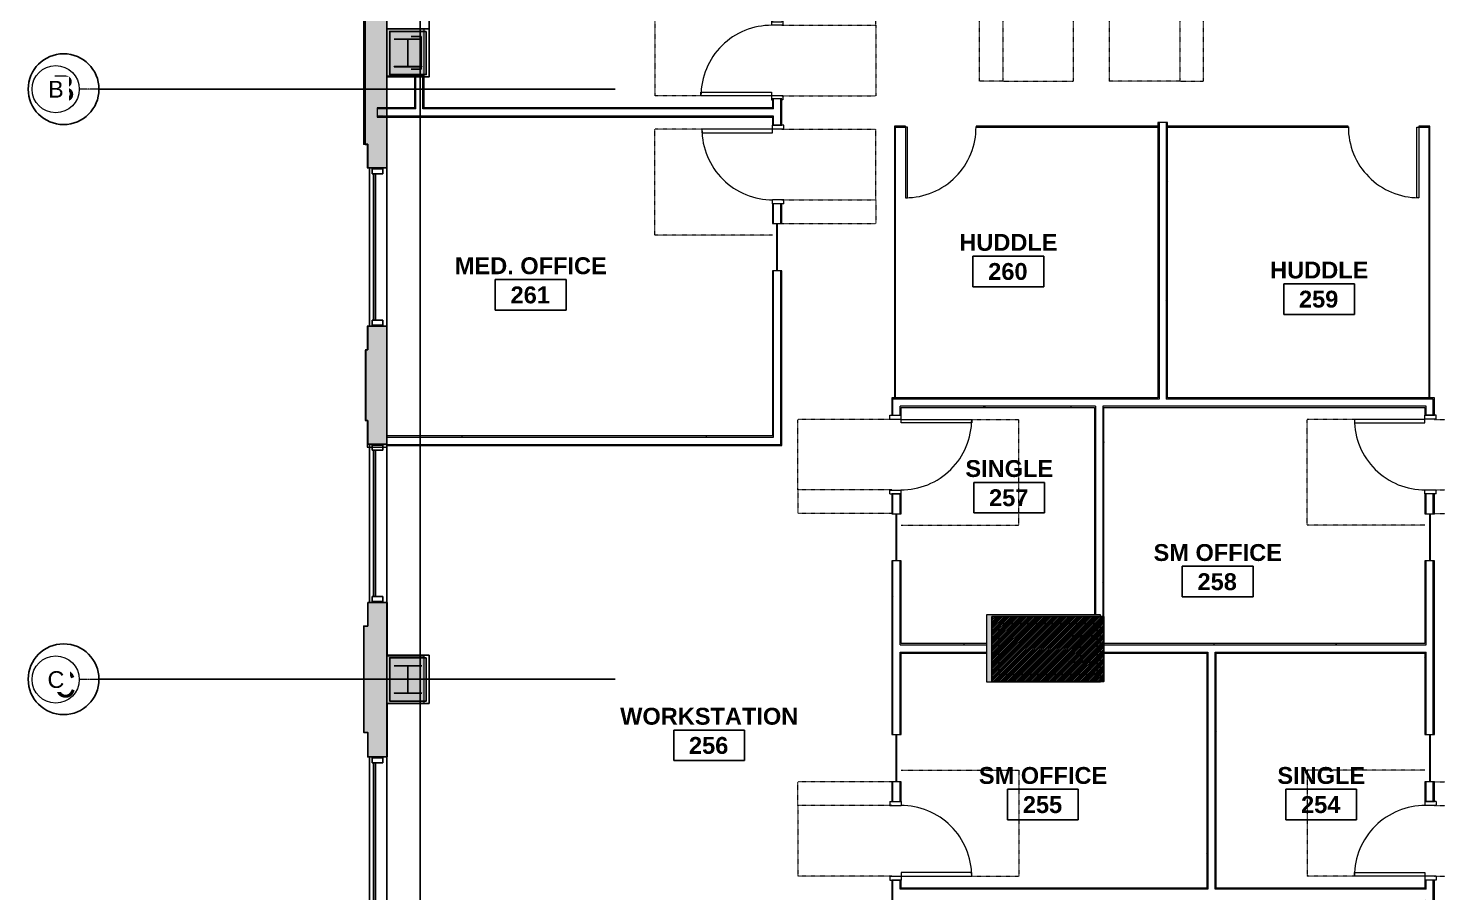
# Model space of a CAD drawing. Header units: inches. Extents: x 25329 to 28023, y 11893 to 13703.
# Drawn here: x 25329 to 26046, y 12864 to 13303 of the extents above; entities that cross this region are included whole.
import ezdxf

# ---------------------------------------------------------------- set-up
doc = ezdxf.new("R2010")
doc.units = ezdxf.units.IN
doc.header["$MEASUREMENT"] = 0
for name, pattern in [('Dash', [0.25, 0.125, -0.125]), ('Grid Line 1_2_', [0.875, 0.5, -0.125, 0.125, -0.125]), ('L1$0$Plaza America BA02$0$CENTER2', [1.125, 0.75, -0.125, 0.125, -0.125]), ('L1$0$Plaza America BA02$0$DASHDOT', [1, 0.5, -0.25, 0, -0.25]), ('L1$0$SAG 02ATL Ste230PHII$0$CENTER2', [1.125, 0.75, -0.125, 0.125, -0.125])]:
    doc.linetypes.add(name, pattern=pattern)
for name, color, linetype, lineweight in [('A-AREA-IDEN', 2, 'Continuous', 9), ('A-DOOR', 31, 'Continuous', 13), ('A-DOOR-FRAM', 31, 'Continuous', 20), ('A-GENM', 13, 'Continuous', 13), ('A-GLAZ', 151, 'Continuous', 13), ('A-WALL', 113, 'Continuous', 13), ('A-WALL-PATT', 111, 'Continuous', 13), ('I-WALL', 2, 'Continuous', 13), ('Plaza America_Tower 1_2nd Floor -REVIT_dwg', 8, 'Continuous', 9), ('S-COLS', 52, 'Continuous', 13), ('S-GRID', 1, 'Continuous', 9), ('S-GRID-IDEN', 1, 'Continuous', 9)]:
    doc.layers.add(name, color=color, linetype=linetype, lineweight=lineweight)
for name, color, linetype in [('L1$0$A-Cols-Extr', 3, 'Continuous'), ('L1$0$A-Glaz', 92, 'Continuous'), ('L1$0$A-Wall-Extr', 7, 'Continuous'), ('L1$0$Plaza America BA02$0$14', 5, 'L1$0$Plaza America BA02$0$DASHDOT'), ('L1$0$Plaza America BA02$0$A-Column grid', 252, 'L1$0$Plaza America BA02$0$CENTER2'), ('L1$0$SAG 02ATL Ste230PHII$0$A-Column grid', 252, 'L1$0$SAG 02ATL Ste230PHII$0$CENTER2'), ('L1$0$SCOPE', 7, 'Continuous')]:
    doc.layers.add(name, color=color, linetype=linetype)
doc.styles.add('L1$0$Plaza America BA02$0$MONOTXT', font='MONOTXT', dxfattribs={"height": 0.2})
doc.styles.add('Swis721 Lt BT', font='swissl.ttf', dxfattribs={"height": 8.514638})
doc.styles.add('Swis721 Lt BT_B', font='', dxfattribs={"height": 8.583975})
doc.styles.get('Swis721 Lt BT_B').set_extended_font_data('Swis721 Lt BT', bold=True)
pattern_1 = [(0, (0, 0), (30.72, 7.68), [1.267, -21.773, 1.267, -21.773, -122.88]), (0, (0, 0), (30.72, 7.68), [-46.08, 1.267, -44.813, 1.267, -21.773, -53.76]), (0, (0, 0), (30.72, 7.68), [-115.2, 1.267, -14.093, 1.267, -37.133]), (120, (11.52, 3.84), (-22.0110751, 22.7643004), [1.267, -21.773, 1.267, -21.773, -122.88]), (120, (11.52, 3.84), (-22.0110751, 22.7643004), [-46.08, 1.267, -44.813, 1.267, -21.773, -53.76]), (120, (11.52, 3.84), (-22.0110751, 22.7643004), [-115.2, 1.267, -14.093, 1.267, -37.133]), (240, (15.36, 19.2), (-8.7089249, -30.4443004), [1.267, -21.773, 1.267, -21.773, -122.88]), (240, (15.36, 19.2), (-8.7089249, -30.4443004), [-46.08, 1.267, -44.813, 1.267, -21.773, -53.76]), (240, (15.36, 19.2), (-8.7089249, -30.4443004), [-115.2, 1.267, -14.093, 1.267, -37.133])]

# ---------------------------------------------------------------- blocks, each defined once
blk = doc.blocks.new('L1')
at = {"layer": 'L1$0$SCOPE', "linetype": 'Continuous'}
h = blk.add_hatch(dxfattribs=at)
h.set_pattern_fill('ANSI31', color=256, scale=5, style=0)
h.set_pattern_definition([(45, (11424.988, 2490.9853), (-0.441941738, 0.441941738), [])])
h.paths.add_polyline_path([(25819.05, 13004.07), (25876.04, 13004.07), (25876.04, 12971.1), (25819.05, 12971.1)])
at = {"layer": 'L1$0$A-Cols-Extr'}
for p, q in [((25523.66, 13298.92), (25528.8, 13298.92)), ((25528.8, 13298.92), (25528.8, 13282.42)), ((25528.8, 13282.42), (25523.66, 13282.42))]:
    blk.add_line(p, q, dxfattribs=at)
for points in [[(25532.8, 13302.92), (25532.8, 13278.42), (25511.32, 13278.42), (25511.32, 13302.92)], [(25531.31, 13301.57), (25531.31, 13279.57), (25512.81, 13279.57), (25512.81, 13301.57)], [(25529.06, 13283.57), (25529.06, 13283.67), (25515.07, 13283.67), (25515.07, 13283.57)], [(25532.81, 12984.42), (25532.81, 12959.92), (25511.32, 12959.92), (25511.32, 12984.42)], [(25531.32, 12983.07), (25531.32, 12961.07), (25512.82, 12961.07), (25512.82, 12983.07)], [(25529.07, 12965.07), (25529.07, 12965.17), (25515.07, 12965.17), (25515.07, 12965.07)]]:
    blk.add_lwpolyline(points, close=True, dxfattribs=at)
for points in [[(25529.06, 13297.57), (25515.06, 13297.57)], [(25522.06, 13283.67), (25522.06, 13297.67)], [(25529.07, 12979.07), (25515.07, 12979.07)], [(25522.07, 12965.17), (25522.07, 12979.17)]]:
    blk.add_lwpolyline(points, dxfattribs=at)
at = {"layer": 'L1$0$A-Glaz'}
for p, q in [((25511.32, 13232.17), (25501.57, 13232.17)), ((25502.57, 13151.67), (25502.57, 13232.17)), ((25503.82, 13229.17), (25503.82, 13231.67)), ((25509.32, 13231.67), (25503.82, 13231.67)), ((25509.32, 13229.17), (25503.82, 13229.17)), ((25504.57, 13154.67), (25504.57, 13229.17)), ((25505.57, 13154.67), (25505.57, 13229.17)), ((25509.32, 13229.17), (25509.32, 13231.67)), ((25511.32, 13151.67), (25511.32, 13232.17)), ((25501.58, 13151.67), (25511.32, 13151.67)), ((25503.82, 13152.17), (25503.82, 13154.67)), ((25509.32, 13154.67), (25503.82, 13154.67)), ((25509.32, 13152.17), (25503.82, 13152.17)), ((25509.32, 13152.17), (25509.32, 13154.67)), ((25501.58, 13091.67), (25511.32, 13091.67)), ((25502.57, 13011.17), (25502.57, 13091.17)), ((25509.32, 13091.17), (25503.82, 13091.17)), ((25503.82, 13088.67), (25503.82, 13091.17)), ((25509.32, 13088.67), (25509.32, 13091.17)), ((25511.32, 13011.17), (25511.32, 13091.67)), ((25509.32, 13088.67), (25503.82, 13088.67)), ((25504.57, 13014.17), (25504.57, 13088.67)), ((25505.57, 13014.17), (25505.57, 13088.67)), ((25509.32, 13014.17), (25503.82, 13014.17)), ((25503.82, 13011.67), (25503.82, 13014.17)), ((25509.32, 13011.67), (25509.32, 13014.17)), ((25501.57, 13011.17), (25511.4, 13011.17)), ((25509.32, 13011.67), (25503.82, 13011.67)), ((25501.57, 12932.67), (25511.32, 12932.67)), ((25502.57, 12853.17), (25502.57, 12932.67)), ((25509.32, 12932.17), (25503.82, 12932.17)), ((25503.82, 12929.67), (25503.82, 12932.17)), ((25509.32, 12929.67), (25503.82, 12929.67)), ((25504.57, 12856.17), (25504.57, 12929.67)), ((25505.57, 12856.17), (25505.57, 12929.67)), ((25509.32, 12929.67), (25509.32, 12932.17)), ((25511.32, 12853.17), (25511.32, 12932.67))]:
    blk.add_line(p, q, dxfattribs=at)
at = {"layer": 'L1$0$A-Wall-Extr'}
for p, q in [((25511.32, 13232.17), (25511.32, 13349.17)), ((25499.57, 13244.17), (25499.57, 13337.17)), ((25499.57, 13244.17), (25501.57, 13244.17)), ((25501.57, 13232.17), (25501.57, 13244.17)), ((25501.57, 13244.17), (25501.57, 13244.17)), ((25501.58, 13151.67), (25501.58, 13139.67)), ((25511.32, 13151.67), (25511.32, 13091.67)), ((25500.58, 13103.67), (25500.58, 13139.67)), ((25500.58, 13139.67), (25501.58, 13139.67)), ((25511.31, 13112.54), (25511.31, 13113.17)), ((25511.31, 13113.17), (25511.31, 13113.17)), ((25500.58, 13103.67), (25501.58, 13103.67)), ((25501.58, 13103.67), (25501.58, 13091.67)), ((25501.57, 13011.17), (25501.57, 12999.17)), ((25511.32, 12932.67), (25511.32, 13011.17)), ((25501.57, 12999.17), (25499.57, 12999.17)), ((25499.57, 12999.17), (25499.57, 12945.17)), ((25501.57, 12945.17), (25499.57, 12945.17)), ((25501.57, 12932.67), (25501.57, 12945.17))]:
    blk.add_line(p, q, dxfattribs=at)
at = {"layer": 'L1$0$A-Wall-Extr', "linetype": 'Continuous', "flags": 128}
for points in [[(25501.57, 13349.17), (25511.32, 13349.17), (25511.32, 13312.42), (25532.8, 13312.42), (25532.8, 13278.42), (25511.32, 13278.42), (25511.32, 13232.17), (25501.57, 13232.17), (25501.57, 13244.17), (25499.57, 13244.17), (25499.57, 13337.17), (25501.57, 13337.17)], [(25501.58, 13151.67), (25501.58, 13139.67), (25500.58, 13139.67), (25500.58, 13103.67), (25501.58, 13103.67), (25501.58, 13091.67), (25511.32, 13091.67), (25511.32, 13151.67)], [(25501.57, 13011.17), (25511.32, 13011.17), (25511.32, 12984.42), (25532.81, 12984.42), (25532.81, 12959.92), (25511.32, 12959.92), (25511.32, 12932.67), (25501.57, 12932.67), (25501.57, 12945.17), (25499.57, 12945.17), (25499.57, 12999.17), (25501.57, 12999.17)]]:
    blk.add_lwpolyline(points, close=True, dxfattribs=at)
at = {"layer": 'L1$0$Plaza America BA02$0$14', "linetype": 'Continuous'}
for centre in [(25346.9, 13272.17), (25346.9, 12972.17)]:
    blk.add_ellipse(centre, major_axis=(18, 0), ratio=0.99964, start_param=0, end_param=6.283175, dxfattribs=at)
at = {"layer": 'L1$0$Plaza America BA02$0$A-Column grid'}
for p, q in [((25528.23, 13666.96), (25528.23, 12048.88)), ((25364.9, 13272.17), (25627.43, 13272.17)), ((25364.9, 12972.17), (25627.43, 12972.17))]:
    blk.add_line(p, q, dxfattribs=at)
at = {"layer": 'L1$0$SAG 02ATL Ste230PHII$0$A-Column grid', "linetype": 'Continuous'}
for p, q in [((25528.23, 13666.96), (25528.23, 12048.88)), ((25364.9, 13272.17), (25627.43, 13272.17)), ((25364.9, 12972.17), (25627.43, 12972.17))]:
    blk.add_line(p, q, dxfattribs=at)
at = {"layer": 'L1$0$SCOPE'}
for p, q in [((25819.05, 12971.1), (25819.06, 13004.07)), ((25819.05, 13004.07), (25876.04, 13004.07)), ((25822.55, 12974.59), (25822.55, 13000.57)), ((25822.55, 13000.57), (25872.54, 13000.57)), ((25872.54, 13000.57), (25872.54, 12974.59)), ((25876.04, 13004.07), (25876.04, 12971.1)), ((25857.86, 12994.27), (25870.23, 12994.27)), ((25864.04, 12994.27), (25864.04, 12980.9)), ((25857.86, 12980.9), (25870.23, 12980.9)), ((25876.04, 12971.1), (25819.05, 12971.1)), ((25872.54, 12974.59), (25822.55, 12974.59))]:
    blk.add_line(p, q, dxfattribs=at)
at = {"layer": 'L1$0$SCOPE', "linetype": 'Continuous'}
blk.add_lwpolyline([(25819.05, 13004.07), (25876.04, 13004.07), (25876.04, 12971.1), (25819.05, 12971.1)], close=True, dxfattribs=at)
at = {"layer": 'L1$0$Plaza America BA02$0$14', "linetype": 'Continuous', "style": 'L1$0$Plaza America BA02$0$MONOTXT', "width": 1.000361}
for s, p in [('B', (25340.86, 13265.79)), ('C', (25341.74, 12962.97))]:
    blk.add_text(s, height=13.49, dxfattribs=at).set_placement(p)
blk = doc.blocks.new('Single Flush - OTJ_SOLIDFLUSH_ALUM-4900275-FIRST FLOOR CONSTRUCTION')
at = {"layer": 'A-DOOR', "lineweight": 20}
for p, q in [((16.16, -2.44), (17.91, -2.44)), ((16.16, -38.25), (16.16, -2.44)), ((17.91, -2.44), (17.91, -38.25)), ((17.91, -38.25), (16.16, -38.25))]:
    blk.add_line(p, q, dxfattribs=at)
at = {"layer": 'A-DOOR', "lineweight": 9}
blk.add_arc((17.91, -2.44), 35.81, 179.5, 270, dxfattribs=at)
at = {"layer": 'A-DOOR-FRAM'}
for p, q in [((-20, 3.31), (-20, -2.44)), ((-20, 3.31), (-18, 3.31)), ((-18, 3.31), (-18, -2.44)), ((18, 3.31), (18, -2.44)), ((18, 3.31), (20, 3.31)), ((20, 3.31), (20, -2.44)), ((-20, -2.44), (-18, -2.44)), ((18, -2.44), (20, -2.44))]:
    blk.add_line(p, q, dxfattribs=at)
at = {"layer": 'A-GENM', "linetype": 'Dash', "lineweight": 9}
for p, q in [((-17.91, 50.25), (-29.91, 50.25)), ((-29.91, 2.44), (-29.91, 50.25)), ((-17.91, 50.25), (17.91, 50.25)), ((-17.91, 2.44), (-17.91, 50.25)), ((17.91, 2.44), (17.91, 50.25)), ((17.87, 2.44), (17.91, 2.44)), ((-35.91, -2.44), (-35.91, -62.25)), ((17.87, -2.44), (17.91, -2.44)), ((17.91, -2.44), (17.91, -62.25)), ((-35.91, -62.25), (17.91, -62.25))]:
    blk.add_line(p, q, dxfattribs=at)
blk = doc.blocks.new('Single Flush - OTJ_SOLIDFLUSH_ALUM-4900816-FIRST FLOOR CONSTRUCTION')
at = {"layer": 'A-DOOR', "lineweight": 20}
for p, q in [((16.16, 38.25), (16.16, 2.44)), ((17.91, 38.25), (16.16, 38.25)), ((17.91, 2.44), (17.91, 38.25)), ((16.16, 2.44), (17.91, 2.44))]:
    blk.add_line(p, q, dxfattribs=at)
at = {"layer": 'A-DOOR', "lineweight": 9}
blk.add_arc((17.91, 2.44), 35.81, 90, 180.5, dxfattribs=at)
at = {"layer": 'A-DOOR-FRAM'}
for p, q in [((-20, -3.31), (-20, 2.44)), ((-20, 2.44), (-18, 2.44)), ((-18, -3.31), (-18, 2.44)), ((18, -3.31), (18, 2.44)), ((18, 2.44), (20, 2.44)), ((20, -3.31), (20, 2.44)), ((-20, -3.31), (-18, -3.31)), ((18, -3.31), (20, -3.31))]:
    blk.add_line(p, q, dxfattribs=at)
at = {"layer": 'A-GENM', "linetype": 'Dash', "lineweight": 9}
for p, q in [((-35.91, 62.25), (17.91, 62.25)), ((-35.91, 2.44), (-35.91, 62.25)), ((17.91, 2.44), (17.91, 62.25)), ((17.87, 2.44), (17.91, 2.44)), ((-29.91, -2.44), (-29.91, -50.25)), ((-17.91, -2.44), (-17.91, -50.25)), ((17.87, -2.44), (17.91, -2.44)), ((17.91, -2.44), (17.91, -50.25)), ((-17.91, -50.25), (-29.91, -50.25)), ((-17.91, -50.25), (17.91, -50.25))]:
    blk.add_line(p, q, dxfattribs=at)
blk = doc.blocks.new('Double Flush w-Skinny Lite - Int-N-LDMF-36_ x 84_-5155943-FIRST FLOOR CONSTRUCTION')
at = {"layer": 'A-DOOR', "lineweight": 20}
for p, q in [((16.16, -2.94), (17.91, -2.94)), ((16.16, -38.75), (16.16, -2.94)), ((17.91, -2.94), (17.91, -38.75)), ((17.91, -38.75), (16.16, -38.75))]:
    blk.add_line(p, q, dxfattribs=at)
at = {"layer": 'A-DOOR', "lineweight": 9}
blk.add_arc((17.91, -2.94), 35.81, 179.5, 270, dxfattribs=at)
at = {"layer": 'A-DOOR-FRAM'}
for p, q in [((-20, 2.94), (-20, 2.44)), ((-20, 2.94), (-18, 2.94)), ((-20, 2.44), (-19.5, 2.44)), ((-19.5, 2.44), (-19.5, -2.44)), ((-18, 2.94), (-18, -2.94)), ((18, 2.94), (18, -2.94)), ((18, 2.94), (20, 2.94)), ((19.5, 2.44), (19.5, -2.44)), ((19.5, 2.44), (20, 2.44)), ((20, 2.94), (20, 2.44)), ((-20, -2.94), (-20, -2.44)), ((-20, -2.44), (-19.5, -2.44)), ((-20, -2.94), (-18, -2.94)), ((18, -2.94), (20, -2.94)), ((19.5, -2.44), (20, -2.44)), ((20, -2.94), (20, -2.44))]:
    blk.add_line(p, q, dxfattribs=at)
at = {"layer": 'A-GENM', "linetype": 'Dash', "lineweight": 9}
for p, q in [((-17.91, 50.25), (-29.91, 50.25)), ((-29.91, 2.44), (-29.91, 50.25)), ((-17.91, 50.25), (17.91, 50.25)), ((-17.91, 2.44), (-17.91, 50.25)), ((17.91, 2.44), (17.91, 50.25)), ((17.87, 2.44), (17.91, 2.44)), ((-35.91, -2.44), (-35.91, -62.25)), ((17.87, -2.44), (17.91, -2.44)), ((17.91, -2.44), (17.91, -62.25)), ((-35.91, -62.25), (17.91, -62.25))]:
    blk.add_line(p, q, dxfattribs=at)
blk = doc.blocks.new('Frameless opening with glazing - 24_ x 96_-4900874-FIRST FLOOR CONSTRUCTION')
at = {"layer": 'A-GLAZ', "lineweight": 30}
blk.add_line((-13.5, 0.0625), (10.5, 0.0625), dxfattribs=at)
blk = doc.blocks.new('Single Flush - OTJ_SOLIDFLUSH_ALUM-V3-FIRST FLOOR CONSTRUCTION')
at = {"layer": 'A-DOOR', "lineweight": 20}
for p, q in [((16.16, -2.44), (17.91, -2.44)), ((16.16, -38.25), (16.16, -2.44)), ((17.91, -2.44), (17.91, -38.25)), ((17.91, -38.25), (16.16, -38.25))]:
    blk.add_line(p, q, dxfattribs=at)
at = {"layer": 'A-DOOR', "lineweight": 9}
blk.add_arc((17.91, -2.44), 35.81, 179.5, 270, dxfattribs=at)
at = {"layer": 'A-DOOR-FRAM'}
for p, q in [((-20, 3.31), (-20, -2.44)), ((-20, 3.31), (-18, 3.31)), ((-18, 3.31), (-18, -2.44)), ((18, 3.31), (18, -2.44)), ((18, 3.31), (20, 3.31)), ((20, 3.31), (20, -2.44)), ((-20, -2.44), (-18, -2.44)), ((18, -2.44), (20, -2.44))]:
    blk.add_line(p, q, dxfattribs=at)
at = {"layer": 'A-GENM', "linetype": 'Dash', "lineweight": 9}
for p, q in [((-29.91, 2.44), (-29.91, 48.69)), ((-17.91, 2.44), (-17.91, 48.69)), ((17.91, 2.44), (17.91, 48.69)), ((17.87, 2.44), (17.91, 2.44)), ((-35.91, -2.44), (-35.91, -62.25)), ((17.87, -2.44), (17.91, -2.44)), ((17.91, -2.44), (17.91, -62.25)), ((-35.91, -62.25), (17.91, -62.25))]:
    blk.add_line(p, q, dxfattribs=at)
blk = doc.blocks.new('Single Glass Door - 36_ x 96_-4888983-FIRST FLOOR CONSTRUCTION')
at = {"layer": 'A-DOOR', "lineweight": 20}
for p, q in [((16.90625, 36.0625), (16.90625, 0.25)), ((17.90625, 36.0625), (16.90625, 36.0625)), ((17.90625, 0.25), (17.90625, 36.0625)), ((16.90625, 0.25), (17.90625, 0.25))]:
    blk.add_line(p, q, dxfattribs=at)
at = {"layer": 'A-DOOR', "lineweight": 9}
blk.add_arc((17.90625, 0.25), 35.8125, 90, 180.5, dxfattribs=at)
blk = doc.blocks.new('Single Glass Door - 36_ x 96_-4890787-FIRST FLOOR CONSTRUCTION')
at = {"layer": 'A-DOOR', "lineweight": 20}
for p, q in [((16.90625, -0.25), (17.90625, -0.25)), ((16.90625, -36.0625), (16.90625, -0.25)), ((17.90625, -0.25), (17.90625, -36.0625)), ((17.90625, -36.0625), (16.90625, -36.0625))]:
    blk.add_line(p, q, dxfattribs=at)
at = {"layer": 'A-DOOR', "lineweight": 9}
blk.add_arc((17.90625, -0.25), 35.8125, 179.5, 270, dxfattribs=at)
blk = doc.blocks.new('Concrete-Rectangular-Column - 58_ X 34_-5105982-FIRST FLOOR CONSTRUCTION')
at = {"layer": 'S-COLS', "lineweight": 9}
blk.add_hatch(color=7, dxfattribs=at).paths.add_polyline_path([(-17, -29), (17, -29), (17, 29), (-17, 29), (-17, 15.44)], flags=0)
at = {"layer": 'S-COLS', "color": 8, "lineweight": 20}
for p, q in [((17, 29), (-17, 29)), ((-17, 29), (-17, -29)), ((17, -29), (17, 29)), ((-17, -29), (17, -29))]:
    blk.add_line(p, q, dxfattribs=at)
blk = doc.blocks.new('Concrete-Rectangular-Column - 19 X 24-5195709-FIRST FLOOR CONSTRUCTION')
at = {"layer": 'S-COLS', "lineweight": 9}
blk.add_hatch(color=7, dxfattribs=at).paths.add_polyline_path([(-9.5, -12), (9.5, -12), (9.5, 12), (-9.5, 12)], flags=0)
at = {"layer": 'S-COLS', "color": 8, "lineweight": 20}
for p, q in [((9.5, 12), (-9.5, 12)), ((-9.5, 12), (-9.5, -12)), ((9.5, -12), (9.5, 12)), ((-9.5, -12), (9.5, -12))]:
    blk.add_line(p, q, dxfattribs=at)
blk = doc.blocks.new('Grid - Grid Head - Circle-50561-FIRST FLOOR CONSTRUCTION')
at = {"layer": 'S-GRID-IDEN'}
blk.add_circle((0, 0), 0.125, dxfattribs=at)
blk = doc.blocks.new('Room Tag - Room Name and Number-3379422-FIRST FLOOR CONSTRUCTION')
at = {"layer": 'A-AREA-IDEN'}
for p, q in [((-0.1881, -0.1636), (-0.1881, -0.0018)), ((-0.1881, -0.0018), (0.1869, -0.0018)), ((0.1869, -0.0018), (-0.1881, -0.0018)), ((-0.1881, -0.0018), (-0.1881, -0.1636)), ((0.1869, -0.0018), (0.1869, -0.1636)), ((0.1869, -0.1636), (0.1869, -0.0018)), ((0.1869, -0.1636), (-0.1881, -0.1636)), ((-0.1881, -0.1636), (0.1869, -0.1636))]:
    blk.add_line(p, q, dxfattribs=at)

msp = doc.modelspace()

# ---------------------------------------------------------------- hatches: boundary and pattern name
at = {"layer": 'A-WALL-PATT', "lineweight": 9}
for points in [[(25501.32, 13244.01), (25511.32, 13244.01), (25511.32, 13258.48), (25506.32, 13258.48), (25511.32, 13259.26), (25511.32, 13337.01), (25500.32, 13337.01), (25500.32, 13244.01)], [(25511.32, 13232.17), (25511.32, 13244.01), (25501.32, 13244.01), (25501.32, 13232.17)], [(25511.32, 13139.51), (25511.32, 13151.67), (25501.32, 13151.67), (25501.32, 13139.51)], [(25501.32, 13103.67), (25511.32, 13103.67), (25511.32, 13139.51), (25500.32, 13139.51), (25500.32, 13103.67)], [(25511.32, 13090.17), (25511.32, 13103.67), (25501.32, 13103.67), (25501.32, 13090.17), (25501.57, 13090.17)], [(25511.57, 12999.17), (25511.57, 13011.17), (25501.57, 13011.17), (25501.57, 12999.17), (25511.32, 12999.17)], [(25501.57, 12945.17), (25511.57, 12945.17), (25511.57, 12959.92), (25511.35, 12959.92), (25511.35, 12983.92), (25511.57, 12983.92), (25511.57, 12999.17), (25499.57, 12999.17), (25499.57, 12945.17)], [(25501.57, 12932.67), (25511.57, 12932.67), (25511.57, 12945.17), (25501.57, 12945.17)]]:
    msp.add_hatch(color=7, dxfattribs=at).paths.add_polyline_path(points, flags=0)
h = msp.add_hatch(dxfattribs=at)
h.set_pattern_fill('FP2_2', color=256, style=0, pattern_type=2)
h.set_pattern_definition(pattern_1)
h.paths.add_polyline_path([(25708.01, 13095.86), (25708.01, 13179.86), (25707.38, 13179.86), (25707.38, 13095.86)], flags=0)
h.paths.add_polyline_path([(25708.01, 13203.86), (25708.01, 13213.86), (25707.38, 13213.86), (25707.38, 13203.86)], flags=0)
h.paths.add_polyline_path([(25708.01, 13253.86), (25708.01, 13258.48), (25707.38, 13258.48), (25707.38, 13253.86)], flags=0)
h.paths.add_polyline_path([(25707.38, 13262.11), (25708.01, 13262.11), (25708.01, 13267.23), (25707.38, 13267.23), (25707.38, 13262.73)], flags=0)
h.paths.add_polyline_path([(25708.01, 13306.23), (25708.01, 13324.11), (25707.38, 13324.11), (25707.38, 13306.23)], flags=0)
h = msp.add_hatch(dxfattribs=at)
h.set_pattern_fill('FP2_2', color=256, style=0, pattern_type=2)
h.set_pattern_definition(pattern_1)
h.paths.add_polyline_path([(25711.63, 13091.61), (25712.26, 13091.61), (25712.26, 13179.86), (25711.63, 13179.86), (25711.63, 13095.23)], flags=0)
h.paths.add_polyline_path([(25712.26, 13203.86), (25712.26, 13213.86), (25711.63, 13213.86), (25711.63, 13203.86)], flags=0)
h.paths.add_polyline_path([(25712.26, 13253.86), (25712.26, 13267.23), (25711.63, 13267.23), (25711.63, 13253.86)], flags=0)
h.paths.add_polyline_path([(25711.63, 13306.23), (25712.26, 13306.23), (25712.26, 13324.11), (25711.63, 13324.11)], flags=0)
h = msp.add_hatch(dxfattribs=at)
h.set_pattern_fill('FP2_2', color=256, style=0, pattern_type=2)
h.set_pattern_definition(pattern_1)
h.paths.add_polyline_path([(25707.38, 13262.11), (25707.38, 13262.73), (25529.68, 13262.73), (25529.68, 13262.11), (25698.78, 13262.11)], flags=0)
h.paths.add_polyline_path([(25511.32, 13262.11), (25526.06, 13262.11), (25526.06, 13262.73), (25511.32, 13262.73), (25511.32, 13262.27)], flags=0)
h = msp.add_hatch(dxfattribs=at)
h.set_pattern_fill('FP2_2', color=256, style=0, pattern_type=2)
h.set_pattern_definition(pattern_1)
h.paths.add_polyline_path([(25707.38, 13257.86), (25707.38, 13258.48), (25511.32, 13258.48), (25511.32, 13257.86), (25698.78, 13257.86)], flags=0)
h = msp.add_hatch(dxfattribs=at)
h.set_pattern_fill('FP2_2', color=256, style=0, pattern_type=2)
h.set_pattern_definition(pattern_1)
h.paths.add_polyline_path([(25903.4, 13115.24), (25904.02, 13115.24), (25904.02, 13252.79), (25903.4, 13252.79), (25903.4, 13238.12)], flags=0)
h.paths.add_polyline_path([(25904.02, 13253.29), (25904.02, 13255.29), (25903.4, 13255.29), (25903.4, 13253.29)], flags=0)
h = msp.add_hatch(dxfattribs=at)
h.set_pattern_fill('FP2_2', color=256, style=0, pattern_type=2)
h.set_pattern_definition(pattern_1)
h.paths.add_polyline_path([(25907.65, 13115.24), (25908.27, 13115.24), (25908.27, 13255.29), (25907.65, 13255.29), (25907.65, 13238.12)], flags=0)
h = msp.add_hatch(dxfattribs=at)
h.set_pattern_fill('FP2_2', color=256, style=0, pattern_type=2)
h.set_pattern_definition(pattern_1)
h.paths.add_polyline_path([(26039.22, 13114.61), (26041.22, 13114.61), (26041.22, 13115.24), (25907.65, 13115.24), (25907.65, 13114.61), (25961.06, 13114.61)], flags=0)
h.paths.add_polyline_path([(25768.7, 13114.61), (25769.57, 13114.61), (25769.57, 13115.24), (25768.07, 13115.24), (25768.07, 13114.61)], flags=0)
h.paths.add_polyline_path([(26043.47, 13114.61), (26043.47, 13115.24), (26041.72, 13115.24), (26041.72, 13114.61)], flags=0)
h.paths.add_polyline_path([(25770.07, 13114.61), (25904.02, 13114.61), (25904.02, 13115.24), (25770.07, 13115.24)], flags=0)
h = msp.add_hatch(dxfattribs=at)
h.set_pattern_fill('FP2_2', color=256, style=0, pattern_type=2)
h.set_pattern_definition(pattern_1)
h.paths.add_polyline_path([(25768.7, 12512.49), (25768.7, 12555.69), (25768.07, 12555.69), (25768.07, 12512.49)], flags=0)
h.paths.add_polyline_path([(25768.7, 12579.69), (25768.7, 12589.69), (25768.07, 12589.69), (25768.07, 12579.69)], flags=0)
h.paths.add_polyline_path([(25768.07, 12629.69), (25768.7, 12629.69), (25768.7, 12693.51), (25768.07, 12693.51), (25768.07, 12641.48)], flags=0)
h.paths.add_polyline_path([(25768.7, 12733.51), (25768.7, 12783.18), (25768.07, 12783.18), (25768.07, 12733.51)], flags=0)
h.paths.add_polyline_path([(25768.07, 12807.18), (25768.7, 12807.18), (25768.7, 12817.18), (25768.07, 12817.18)], flags=0)
h.paths.add_polyline_path([(25768.7, 12857.18), (25768.7, 12870.05), (25768.07, 12870.05), (25768.07, 12857.18)], flags=0)
h.paths.add_polyline_path([(25768.7, 12910.05), (25768.7, 12920.05), (25768.07, 12920.05), (25768.07, 12910.05)], flags=0)
h.paths.add_polyline_path([(25768.7, 12944.05), (25768.7, 13032.36), (25768.07, 13032.36), (25768.07, 12944.05)], flags=0)
h.paths.add_polyline_path([(25768.7, 13056.36), (25768.7, 13066.36), (25768.07, 13066.36), (25768.07, 13056.36)], flags=0)
h.paths.add_polyline_path([(25768.7, 13106.36), (25768.7, 13114.61), (25768.07, 13114.6), (25768.07, 13106.36)], flags=0)
h = msp.add_hatch(dxfattribs=at)
h.set_pattern_fill('FP2_2', color=256, style=0, pattern_type=2)
h.set_pattern_definition(pattern_1)
h.paths.add_polyline_path([(26043.47, 12539.75), (26044.1, 12539.84), (26044.1, 12657.51), (26043.47, 12657.51), (26043.47, 12539.78)], flags=0)
h.paths.add_polyline_path([(26044.1, 12681.51), (26044.1, 12691.51), (26043.47, 12691.51), (26043.47, 12681.51)], flags=0)
h.paths.add_polyline_path([(26044.1, 12731.51), (26044.1, 12783.18), (26043.47, 12783.18), (26043.47, 12731.51)], flags=0)
h.paths.add_polyline_path([(26044.1, 12807.18), (26044.1, 12817.18), (26043.47, 12817.18), (26043.47, 12807.18)], flags=0)
h.paths.add_polyline_path([(26043.47, 12857.18), (26044.1, 12857.18), (26044.1, 12870.05), (26043.47, 12870.05), (26043.47, 12861.18)], flags=0)
h.paths.add_polyline_path([(26043.47, 12910.05), (26044.1, 12910.05), (26044.1, 12920.05), (26043.47, 12920.05)], flags=0)
h.paths.add_polyline_path([(26044.1, 12944.05), (26044.1, 13032.36), (26043.47, 13032.36), (26043.47, 12944.05)], flags=0)
h.paths.add_polyline_path([(26043.47, 13056.36), (26044.1, 13056.36), (26044.1, 13066.36), (26043.47, 13066.36)], flags=0)
h.paths.add_polyline_path([(26043.47, 13106.36), (26044.1, 13106.36), (26044.1, 13115.24), (26043.47, 13115.24), (26043.47, 13110.36)], flags=0)
h = msp.add_hatch(dxfattribs=at)
h.set_pattern_fill('FP2_2', color=256, style=0, pattern_type=2)
h.set_pattern_definition(pattern_1)
h.paths.add_polyline_path([(25875.42, 13110.36), (26039.22, 13110.36), (26039.22, 13110.99), (25875.42, 13110.99)], flags=0)
h.paths.add_polyline_path([(25866.24, 13110.36), (25871.79, 13110.36), (25871.79, 13110.99), (25772.32, 13110.99), (25772.32, 13110.36), (25829.92, 13110.36)], flags=0)
h = msp.add_hatch(dxfattribs=at)
h.set_pattern_fill('FP2_2', color=256, style=0, pattern_type=2)
h.set_pattern_definition(pattern_1)
h.paths.add_polyline_path([(25772.32, 12516.74), (25772.95, 12516.74), (25772.95, 12555.69), (25772.32, 12555.69), (25772.32, 12516.74)], flags=0)
h.paths.add_polyline_path([(25772.32, 12579.69), (25772.95, 12579.69), (25772.95, 12589.69), (25772.32, 12589.69)], flags=0)
h.paths.add_polyline_path([(25772.95, 12629.69), (25772.95, 12637.86), (25772.32, 12637.86), (25772.32, 12629.69)], flags=0)
h.paths.add_polyline_path([(25772.95, 12641.48), (25772.95, 12693.51), (25772.32, 12693.51), (25772.32, 12641.48)], flags=0)
h.paths.add_polyline_path([(25772.95, 12733.51), (25772.95, 12738.13), (25772.32, 12738.13), (25772.32, 12733.51)], flags=0)
h.paths.add_polyline_path([(25772.32, 12741.76), (25772.95, 12741.76), (25772.95, 12783.18), (25772.32, 12783.18), (25772.32, 12742.38)], flags=0)
h.paths.add_polyline_path([(25772.95, 12807.18), (25772.95, 12817.18), (25772.32, 12817.18), (25772.32, 12807.18)], flags=0)
h.paths.add_polyline_path([(25772.95, 12857.18), (25772.95, 12861.8), (25772.32, 12861.8), (25772.32, 12857.18)], flags=0)
h.paths.add_polyline_path([(25772.95, 12865.43), (25772.95, 12870.05), (25772.32, 12870.05), (25772.32, 12865.43)], flags=0)
h.paths.add_polyline_path([(25772.95, 12910.05), (25772.95, 12920.05), (25772.32, 12920.05), (25772.32, 12910.05)], flags=0)
h.paths.add_polyline_path([(25772.32, 12944.05), (25772.95, 12944.05), (25772.95, 12986.03), (25772.32, 12986.03), (25772.32, 12985.41)], flags=0)
h.paths.add_polyline_path([(25772.32, 12989.66), (25772.95, 12989.66), (25772.95, 13032.36), (25772.32, 13032.36), (25772.32, 12989.71)], flags=0)
h.paths.add_polyline_path([(25772.95, 13056.36), (25772.95, 13066.36), (25772.32, 13066.36), (25772.32, 13056.36)], flags=0)
h.paths.add_polyline_path([(25772.95, 13106.36), (25772.95, 13110.36), (25772.32, 13110.36), (25772.32, 13106.36)], flags=0)
h = msp.add_hatch(dxfattribs=at)
h.set_pattern_fill('FP2_2', color=256, style=0, pattern_type=2)
h.set_pattern_definition(pattern_1)
h.paths.add_polyline_path([(25871.79, 13004.86), (25871.79, 13110.36), (25871.17, 13110.36), (25871.17, 13004.86)], flags=0)
h = msp.add_hatch(dxfattribs=at)
h.set_pattern_fill('FP2_2', color=256, style=0, pattern_type=2)
h.set_pattern_definition(pattern_1)
h.paths.add_polyline_path([(25875.42, 13002.07), (25876.04, 13002.07), (25876.04, 13110.36), (25875.42, 13110.36), (25875.42, 13040.1)], flags=0)
h = msp.add_hatch(dxfattribs=at)
h.set_pattern_fill('FP2_2', color=256, style=0, pattern_type=2)
h.set_pattern_definition(pattern_1)
h.paths.add_polyline_path([(26039.22, 12543.44), (26039.85, 12543.53), (26039.85, 12657.51), (26039.22, 12657.51), (26039.22, 12543.53)], flags=0)
h.paths.add_polyline_path([(26039.85, 12681.51), (26039.85, 12691.51), (26039.22, 12691.51), (26039.22, 12681.51)], flags=0)
h.paths.add_polyline_path([(26039.85, 12731.51), (26039.85, 12738.13), (26039.22, 12738.13), (26039.22, 12731.51)], flags=0)
h.paths.add_polyline_path([(26039.85, 12741.76), (26039.85, 12783.18), (26039.22, 12783.18), (26039.22, 12741.76)], flags=0)
h.paths.add_polyline_path([(26039.85, 12807.18), (26039.85, 12817.18), (26039.22, 12817.18), (26039.22, 12807.18)], flags=0)
h.paths.add_polyline_path([(26039.22, 12857.18), (26039.85, 12857.18), (26039.85, 12861.8), (26039.22, 12861.8), (26039.22, 12861.18)], flags=0)
h.paths.add_polyline_path([(26039.22, 12865.43), (26039.85, 12865.43), (26039.85, 12870.05), (26039.22, 12870.05), (26039.22, 12866.05)], flags=0)
h.paths.add_polyline_path([(26039.22, 12910.05), (26039.85, 12910.05), (26039.85, 12920.05), (26039.22, 12920.05)], flags=0)
h.paths.add_polyline_path([(26039.22, 12944.05), (26039.85, 12944.05), (26039.85, 12986.03), (26039.22, 12986.03), (26039.22, 12985.41)], flags=0)
h.paths.add_polyline_path([(26039.22, 12989.66), (26039.85, 12989.66), (26039.85, 13032.36), (26039.22, 13032.36), (26039.22, 12990.28)], flags=0)
h.paths.add_polyline_path([(26039.22, 13056.36), (26039.85, 13056.36), (26039.85, 13066.36), (26039.22, 13066.36)], flags=0)
h.paths.add_polyline_path([(26039.85, 13106.36), (26039.85, 13110.99), (26039.22, 13110.99), (26039.22, 13106.36)], flags=0)
h = msp.add_hatch(dxfattribs=at)
h.set_pattern_fill('FP2_2', color=256, style=0, pattern_type=2)
h.set_pattern_definition(pattern_1)
h.paths.add_polyline_path([(25707.98, 13095.23), (25708.01, 13095.23), (25708.01, 13095.86), (25511.32, 13095.86), (25511.32, 13095.23), (25698.78, 13095.23)], flags=0)
h = msp.add_hatch(dxfattribs=at)
h.set_pattern_fill('FP2_2', color=256, style=0, pattern_type=2)
h.set_pattern_definition(pattern_1)
h.paths.add_polyline_path([(25698.78, 13090.98), (25712.26, 13090.98), (25712.26, 13091.61), (25511.32, 13091.61), (25511.32, 13090.98), (25511.57, 13090.98)], flags=0)
h = msp.add_hatch(dxfattribs=at)
h.set_pattern_fill('FP2_2', color=256, style=0, pattern_type=2)
h.set_pattern_definition(pattern_1)
h.paths.add_polyline_path([(25816.35, 12989.66), (25816.35, 12990.28), (25772.95, 12990.28), (25772.95, 12989.66)], flags=0)
h = msp.add_hatch(dxfattribs=at)
h.set_pattern_fill('FP2_2', color=256, style=0, pattern_type=2)
h.set_pattern_definition(pattern_1)
h.paths.add_polyline_path([(25772.95, 12985.41), (25816.35, 12985.41), (25816.35, 12986.03), (25772.95, 12986.03)], flags=0)
h = msp.add_hatch(dxfattribs=at)
h.set_pattern_fill('FP2_2', color=256, style=0, pattern_type=2)
h.set_pattern_definition(pattern_1)
h.paths.add_polyline_path([(25875.42, 12989.66), (26039.22, 12989.66), (26039.22, 12990.28), (25874.35, 12990.28), (25874.35, 12989.66)], flags=0)
h = msp.add_hatch(dxfattribs=at)
h.set_pattern_fill('FP2_2', color=256, style=0, pattern_type=2)
h.set_pattern_definition(pattern_1)
h.paths.add_polyline_path([(25932.54, 12985.41), (26039.22, 12985.41), (26039.22, 12986.03), (25932.54, 12986.03), (25932.54, 12985.8)], flags=0)
h.paths.add_polyline_path([(25928.92, 12985.41), (25928.92, 12986.03), (25874.35, 12986.03), (25874.35, 12985.41), (25928.29, 12985.41)], flags=0)
h = msp.add_hatch(dxfattribs=at)
h.set_pattern_fill('FP2_2', color=256, style=0, pattern_type=2)
h.set_pattern_definition(pattern_1)
h.paths.add_polyline_path([(25928.92, 12742.38), (25928.92, 12861.18), (25928.29, 12861.18), (25928.29, 12742.38)], flags=0)
h.paths.add_polyline_path([(25928.92, 12866.05), (25928.92, 12985.41), (25928.29, 12985.41), (25928.29, 12866.05)], flags=0)
h = msp.add_hatch(dxfattribs=at)
h.set_pattern_fill('FP2_2', color=256, style=0, pattern_type=2)
h.set_pattern_definition(pattern_1)
h.paths.add_polyline_path([(25933.17, 12742.38), (25933.17, 12861.18), (25932.54, 12861.18), (25932.54, 12742.38)], flags=0)
h.paths.add_polyline_path([(25933.17, 12866.05), (25933.17, 12985.41), (25932.54, 12985.41), (25932.54, 12866.05)], flags=0)
h = msp.add_hatch(dxfattribs=at)
h.set_pattern_fill('FP2_2', color=256, style=0, pattern_type=2)
h.set_pattern_definition(pattern_1)
h.paths.add_polyline_path([(26039.22, 12865.43), (26039.22, 12866.05), (25932.54, 12866.05), (25932.54, 12865.43), (25961.06, 12865.43)], flags=0)
h.paths.add_polyline_path([(25816.35, 12865.43), (25928.92, 12865.43), (25928.92, 12866.05), (25772.95, 12866.05), (25772.95, 12865.43)], flags=0)
at = {"layer": 'S-COLS', "lineweight": 5}
msp.add_hatch(color=250, dxfattribs=at).paths.add_polyline_path([(25511.32, 13278.92), (25530.31, 13278.92), (25530.31, 13302.92), (25511.32, 13302.92)], flags=0)

# ---------------------------------------------------------------- linework, layer by layer
at = {"layer": 'A-WALL', "color": 8, "lineweight": 20}
for p, q in [((25500.32, 13337.01), (25500.32, 13244.01)), ((25511.32, 13232.17), (25511.32, 13308.42)), ((25500.32, 13244.01), (25501.32, 13244.01)), ((25501.32, 13244.01), (25501.32, 13232.17)), ((25501.32, 13232.17), (25511.32, 13232.17)), ((25511.32, 13151.67), (25501.32, 13151.67)), ((25501.32, 13151.67), (25501.32, 13139.51)), ((25511.32, 13095.86), (25511.32, 13151.67)), ((25501.32, 13139.51), (25500.32, 13139.51)), ((25500.32, 13139.51), (25500.32, 13103.67)), ((25500.32, 13103.67), (25501.32, 13103.67)), ((25501.32, 13103.67), (25501.32, 13090.17)), ((25511.32, 13090.17), (25511.32, 13090.98)), ((25501.32, 13090.17), (25511.32, 13090.17)), ((25501.57, 13011.17), (25501.57, 12999.17)), ((25511.57, 13011.17), (25501.57, 13011.17)), ((25511.57, 12983.92), (25511.57, 13011.17)), ((25499.57, 12999.17), (25499.57, 12945.17)), ((25501.57, 12999.17), (25499.57, 12999.17)), ((25511.57, 12932.67), (25511.57, 12959.92)), ((25499.57, 12945.17), (25501.57, 12945.17)), ((25501.57, 12945.17), (25501.57, 12932.67)), ((25501.57, 12932.67), (25511.57, 12932.67))]:
    msp.add_line(p, q, dxfattribs=at)
at = {"layer": 'A-WALL'}
for p, q in [((25526.06, 13262.11), (25526.06, 13278.42)), ((25529.68, 13262.11), (25529.68, 13278.42)), ((25708.01, 13262.11), (25708.01, 13267.23)), ((25711.63, 13253.86), (25711.63, 13267.23)), ((25526.06, 13262.11), (25506.32, 13262.11)), ((25708.01, 13258.48), (25506.32, 13258.48)), ((25708.01, 13262.11), (25529.68, 13262.11)), ((25708.01, 13253.86), (25708.01, 13258.48)), ((25903.4, 13253.29), (25904.02, 13253.29)), ((25903.4, 13252.79), (25904.02, 13252.79)), ((25904.02, 13255.29), (25904.02, 13114.61)), ((25907.65, 13255.29), (25907.65, 13114.61)), ((25708.01, 13203.86), (25708.01, 13213.86)), ((25711.63, 13203.86), (25711.63, 13213.86)), ((25708.01, 13095.23), (25708.01, 13179.86)), ((25711.63, 13091.61), (25711.63, 13179.86)), ((25904.02, 13114.61), (25768.7, 13114.61)), ((25768.7, 13106.36), (25768.7, 13114.61)), ((25769.57, 13115.24), (25769.57, 13114.61)), ((25770.07, 13115.24), (25770.07, 13114.61)), ((26043.47, 13114.61), (25907.65, 13114.61)), ((26041.22, 13115.24), (26041.22, 13114.61)), ((26041.72, 13115.24), (26041.72, 13114.61)), ((26043.47, 13106.36), (26043.47, 13114.61)), ((25871.79, 13110.99), (25772.32, 13110.99)), ((25772.32, 13106.36), (25772.32, 13110.99)), ((25871.79, 13110.99), (25871.79, 13004.86)), ((26039.85, 13110.99), (25875.42, 13110.99)), ((25875.42, 13110.99), (25875.42, 13002.07)), ((26039.85, 13106.36), (26039.85, 13110.99)), ((25511.32, 13095.86), (25511.32, 13090.98)), ((25511.32, 13095.23), (25708.01, 13095.23)), ((25511.32, 13091.61), (25711.63, 13091.61)), ((25768.7, 13056.36), (25768.7, 13066.36)), ((25772.32, 13056.36), (25772.32, 13066.36)), ((26039.85, 13056.36), (26039.85, 13066.36)), ((26043.47, 13056.36), (26043.47, 13066.36)), ((25768.7, 12944.05), (25768.7, 13032.36)), ((25772.32, 12989.66), (25772.32, 13032.36)), ((26039.85, 12989.66), (26039.85, 13032.36)), ((26043.47, 12944.05), (26043.47, 13032.36)), ((25772.32, 12989.66), (25816.35, 12989.66)), ((25772.32, 12944.05), (25772.32, 12986.03)), ((25772.32, 12986.03), (25816.35, 12986.03)), ((25874.35, 12989.66), (26039.85, 12989.66)), ((25874.35, 12986.03), (25928.92, 12986.03)), ((25928.92, 12986.03), (25928.92, 12865.43)), ((25932.54, 12865.43), (25932.54, 12986.03)), ((25932.54, 12986.03), (26039.85, 12986.03)), ((26039.85, 12944.05), (26039.85, 12986.03)), ((25768.7, 12910.05), (25768.7, 12920.05)), ((25772.32, 12910.05), (25772.32, 12920.05)), ((26039.85, 12910.05), (26039.85, 12920.05)), ((26043.47, 12910.05), (26043.47, 12920.05)), ((25768.7, 12857.18), (25768.7, 12870.05)), ((25772.32, 12865.43), (25772.32, 12870.05)), ((26039.85, 12865.43), (26039.85, 12870.05)), ((26043.47, 12857.18), (26043.47, 12870.05)), ((25928.92, 12865.43), (25772.32, 12865.43)), ((26039.85, 12865.43), (25932.54, 12865.43))]:
    msp.add_line(p, q, dxfattribs=at)
at = {"layer": 'I-WALL'}
for p, q in [((25525.43, 13278.42), (25525.43, 13262.73)), ((25530.31, 13278.42), (25525.43, 13278.42)), ((25530.31, 13262.73), (25530.31, 13278.42)), ((25707.38, 13267.23), (25707.38, 13262.73)), ((25712.26, 13267.23), (25707.38, 13267.23)), ((25712.26, 13253.86), (25712.26, 13267.23)), ((25525.43, 13262.73), (25506.32, 13262.73)), ((25506.32, 13262.73), (25506.32, 13257.86)), ((25506.32, 13257.86), (25707.38, 13257.86)), ((25707.38, 13262.73), (25530.31, 13262.73)), ((25707.38, 13257.86), (25707.38, 13253.86)), ((25707.38, 13253.86), (25712.26, 13253.86)), ((25769.57, 13253.29), (25769.57, 13115.24)), ((25775.07, 13253.29), (25769.57, 13253.29)), ((25770.07, 13115.24), (25770.07, 13252.79)), ((25770.07, 13252.79), (25775.07, 13252.79)), ((25775.07, 13252.79), (25775.07, 13253.29)), ((25903.4, 13253.29), (25811.07, 13253.29)), ((25811.07, 13253.29), (25811.07, 13252.79)), ((25811.07, 13252.79), (25903.4, 13252.79)), ((25908.27, 13255.29), (25903.4, 13255.29)), ((25903.4, 13255.29), (25903.4, 13253.29)), ((25903.4, 13252.79), (25903.4, 13115.24)), ((25908.27, 13115.24), (25908.27, 13255.29)), ((26000.22, 13253.29), (25908.52, 13253.29)), ((25908.52, 13253.29), (25908.52, 13252.79)), ((25908.52, 13252.79), (26000.22, 13252.79)), ((26000.22, 13252.79), (26000.22, 13253.29)), ((26041.72, 13253.29), (26036.22, 13253.29)), ((26036.22, 13253.29), (26036.22, 13252.79)), ((26036.22, 13252.79), (26041.22, 13252.79)), ((26041.22, 13252.79), (26041.22, 13115.24)), ((26041.72, 13115.24), (26041.72, 13253.29)), ((25707.38, 13213.86), (25707.38, 13203.86)), ((25712.26, 13213.86), (25707.38, 13213.86)), ((25712.26, 13203.86), (25712.26, 13213.86)), ((25707.38, 13203.86), (25712.26, 13203.86)), ((25707.38, 13179.86), (25707.38, 13095.86)), ((25712.26, 13179.86), (25707.38, 13179.86)), ((25712.26, 13090.98), (25712.26, 13179.86)), ((25769.57, 13115.24), (25768.07, 13115.24)), ((25768.07, 13115.24), (25768.07, 13106.36)), ((25903.4, 13115.24), (25770.07, 13115.24)), ((26041.22, 13115.24), (25908.27, 13115.24)), ((26044.1, 13115.24), (26041.72, 13115.24)), ((26044.1, 13106.36), (26044.1, 13115.24)), ((25768.07, 13106.36), (25772.95, 13106.36)), ((25772.95, 13110.36), (25871.17, 13110.36)), ((25772.95, 13106.36), (25772.95, 13110.36)), ((25871.17, 13110.36), (25871.17, 13004.86)), ((25876.04, 13110.36), (26039.22, 13110.36)), ((25876.04, 13002.07), (25876.04, 13110.36)), ((26039.22, 13110.36), (26039.22, 13106.36)), ((26039.22, 13106.36), (26044.1, 13106.36)), ((25707.38, 13095.86), (25511.32, 13095.86)), ((25511.32, 13090.98), (25712.26, 13090.98)), ((25768.07, 13066.36), (25768.07, 13056.36)), ((25772.95, 13066.36), (25768.07, 13066.36)), ((25772.95, 13056.36), (25772.95, 13066.36)), ((26039.22, 13066.36), (26039.22, 13056.36)), ((26044.1, 13066.36), (26039.22, 13066.36)), ((26044.1, 13056.36), (26044.1, 13066.36)), ((25768.07, 13056.36), (25772.95, 13056.36)), ((26039.22, 13056.36), (26044.1, 13056.36)), ((25768.07, 13032.36), (25768.07, 12944.05)), ((25772.95, 13032.36), (25768.07, 13032.36)), ((25772.95, 12990.28), (25772.95, 13032.36)), ((26039.22, 13032.36), (26039.22, 12990.28)), ((26044.1, 13032.36), (26039.22, 13032.36)), ((26044.1, 12944.05), (26044.1, 13032.36)), ((25874.35, 13002.07), (25876.04, 13002.07)), ((25816.35, 12990.28), (25772.95, 12990.28)), ((25772.95, 12944.05), (25772.95, 12985.41)), ((25772.95, 12985.41), (25816.35, 12985.41)), ((26039.22, 12990.28), (25874.35, 12990.28)), ((25874.35, 12985.41), (25928.29, 12985.41)), ((25928.29, 12985.41), (25928.29, 12866.05)), ((25933.17, 12866.05), (25933.17, 12985.41)), ((25933.17, 12985.41), (26039.22, 12985.41)), ((26039.22, 12985.41), (26039.22, 12944.05)), ((25768.07, 12944.05), (25772.95, 12944.05)), ((26039.22, 12944.05), (26044.1, 12944.05)), ((25768.07, 12920.05), (25768.07, 12910.05)), ((25772.95, 12920.05), (25768.07, 12920.05)), ((25772.95, 12910.05), (25772.95, 12920.05)), ((26039.22, 12920.05), (26039.22, 12910.05)), ((26044.1, 12920.05), (26039.22, 12920.05)), ((26044.1, 12910.05), (26044.1, 12920.05)), ((25768.07, 12910.05), (25772.95, 12910.05)), ((26039.22, 12910.05), (26044.1, 12910.05)), ((25768.07, 12870.05), (25768.07, 12857.18)), ((25772.95, 12870.05), (25768.07, 12870.05)), ((25772.95, 12866.05), (25772.95, 12870.05)), ((26039.22, 12870.05), (26039.22, 12866.05)), ((26044.1, 12870.05), (26039.22, 12870.05)), ((26044.1, 12857.18), (26044.1, 12870.05)), ((25928.29, 12866.05), (25772.95, 12866.05)), ((26039.22, 12866.05), (25933.17, 12866.05))]:
    msp.add_line(p, q, dxfattribs=at)
at = {"layer": 'S-COLS', "color": 8, "lineweight": 20}
for p, q in [((25530.31, 13302.92), (25511.31, 13302.92)), ((25511.31, 13302.92), (25511.31, 13278.92)), ((25530.31, 13278.92), (25530.31, 13302.92)), ((25511.31, 13278.92), (25530.31, 13278.92))]:
    msp.add_line(p, q, dxfattribs=at)
at = {"layer": 'S-GRID', "linetype": 'Grid Line 1_2_'}
for p, q in [((25450.91, 13272.17), (25354.91, 13272.17)), ((25450.91, 12972.05), (25354.91, 12972.05))]:
    msp.add_line(p, q, dxfattribs=at)

# ---------------------------------------------------------------- block references
at = {"layer": 'A-AREA-IDEN', "xscale": 95.99999999999994, "yscale": 95.99999999999994, "zscale": 95.99999999999994}
for p in [(25827.43, 13187.46), (25584.52, 13175.56), (25985.5, 13173.4), (25827.86, 13072.46), (25933.89, 13029.76), (25675.26, 12946.52), (25845.04, 12916.43), (25986.54, 12916.43)]:
    msp.add_blockref('Room Tag - Room Name and Number-3379422-FIRST FLOOR CONSTRUCTION', p, dxfattribs=at)
at = {"layer": 'A-DOOR'}
for name, p in [('Single Flush - OTJ_SOLIDFLUSH_ALUM-4900816-FIRST FLOOR CONSTRUCTION', (25842.43, 13326.55)), ('Single Glass Door - 36_ x 96_-4890787-FIRST FLOOR CONSTRUCTION', (26018.22, 13253.04))]:
    msp.add_blockref(name, p, dxfattribs=at)
for name, p, rotation in [('Single Flush - OTJ_SOLIDFLUSH_ALUM-4900275-FIRST FLOOR CONSTRUCTION', (25896.63, 13326.55), 180), ('Double Flush w-Skinny Lite - Int-N-LDMF-36_ x 84_-5155943-FIRST FLOOR CONSTRUCTION', (25709.82, 13286.73), 269.9999999999999), ('Single Flush - OTJ_SOLIDFLUSH_ALUM-4900816-FIRST FLOOR CONSTRUCTION', (25709.82, 13233.86), 89.99999999999991), ('Single Glass Door - 36_ x 96_-4888983-FIRST FLOOR CONSTRUCTION', (25793.07, 13253.04), 180), ('Single Flush - OTJ_SOLIDFLUSH_ALUM-4900275-FIRST FLOOR CONSTRUCTION', (25770.51, 13086.36), 90), ('Single Flush - OTJ_SOLIDFLUSH_ALUM-4900816-FIRST FLOOR CONSTRUCTION', (26041.66, 13086.36), 90), ('Single Flush - OTJ_SOLIDFLUSH_ALUM-4900816-FIRST FLOOR CONSTRUCTION', (25770.51, 12890.05), 270), ('Single Flush - OTJ_SOLIDFLUSH_ALUM-V3-FIRST FLOOR CONSTRUCTION', (26041.66, 12890.05), 270)]:
    msp.add_blockref(name, p, dxfattribs=dict(at, rotation=rotation))
at = {"layer": 'A-GLAZ'}
for p, rotation in [((25709.82, 13193.36), 89.99999999999991), ((25770.51, 13045.86), 90), ((26041.66, 13042.86), 270), ((25770.51, 12933.55), 90), ((26041.66, 12930.55), 270)]:
    msp.add_blockref('Frameless opening with glazing - 24_ x 96_-4900874-FIRST FLOOR CONSTRUCTION', p, dxfattribs=dict(at, rotation=rotation))
at = {"layer": 'Plaza America_Tower 1_2nd Floor -REVIT_dwg'}
msp.add_blockref('L1', (0, 0), dxfattribs=at)
at = {"layer": 'S-COLS', "lineweight": 9, "rotation": 89.99999999999999}
msp.add_blockref('Concrete-Rectangular-Column - 58_ X 34_-5105982-FIRST FLOOR CONSTRUCTION', (25845.35, 12987.86), dxfattribs=at)
at = {"layer": 'S-COLS', "lineweight": 9}
msp.add_blockref('Concrete-Rectangular-Column - 19 X 24-5195709-FIRST FLOOR CONSTRUCTION', (25520.85, 12971.92), dxfattribs=at)
at = {"layer": 'S-GRID-IDEN', "xscale": 95.99999999999994, "yscale": 95.99999999999994, "zscale": 95.99999999999994, "rotation": 89.99999999999982}
for p in [(25342.91, 13272.17), (25342.91, 12972.05)]:
    msp.add_blockref('Grid - Grid Head - Circle-50561-FIRST FLOOR CONSTRUCTION', p, dxfattribs=at)

# ---------------------------------------------------------------- texts
at = {"layer": 'A-AREA-IDEN', "char_height": 8.584, "attachment_point": 2, "line_spacing_factor": 0.998538, "style": 'Swis721 Lt BT_B'}
for s, insert, width in [('HUDDLE', (25827.44, 13198.6), 56.592), ('MED. OFFICE', (25584.53, 13186.7), 87.804), ('HUDDLE', (25985.51, 13184.53), 56.592), ('260', (25827.16, 13183.78), 23.004), ('261', (25584.24, 13171.87), 23.004), ('259', (25985.22, 13169.71), 23.004), ('SINGLE', (25827.87, 13083.6), 49.464), ('257', (25827.59, 13068.77), 23.004), ('SM OFFICE', (25933.9, 13040.9), 73.872), ('258', (25933.62, 13026.07), 23.004), ('WORKSTATION', (25675.27, 12957.66), 99.144), ('256', (25674.98, 12942.83), 23.004), ('SM OFFICE', (25845.05, 12927.56), 73.872), ('SINGLE', (25986.55, 12927.56), 49.464), ('255', (25844.77, 12912.74), 23.004), ('254', (25986.26, 12912.74), 23.004)]:
    msp.add_mtext(s, dxfattribs=dict(at, insert=insert, width=width))

# ---------------------------------------------------------------- next in the draw order: texts
at = {"layer": 'S-GRID-IDEN', "char_height": 8.51, "attachment_point": 2, "line_spacing_factor": 1.00667, "style": 'Swis721 Lt BT', "bg_fill": 3, "box_fill_scale": 1.25, "bg_fill_color": 0, "bg_fill_transparency": 0}
for s, insert, width in [('B', (25343.01, 13276.39), 9.072), ('C', (25343.01, 12976.28), 9.936)]:
    msp.add_mtext(s, dxfattribs=dict(at, insert=insert, width=width))

doc.saveas('drawing.dxf')
